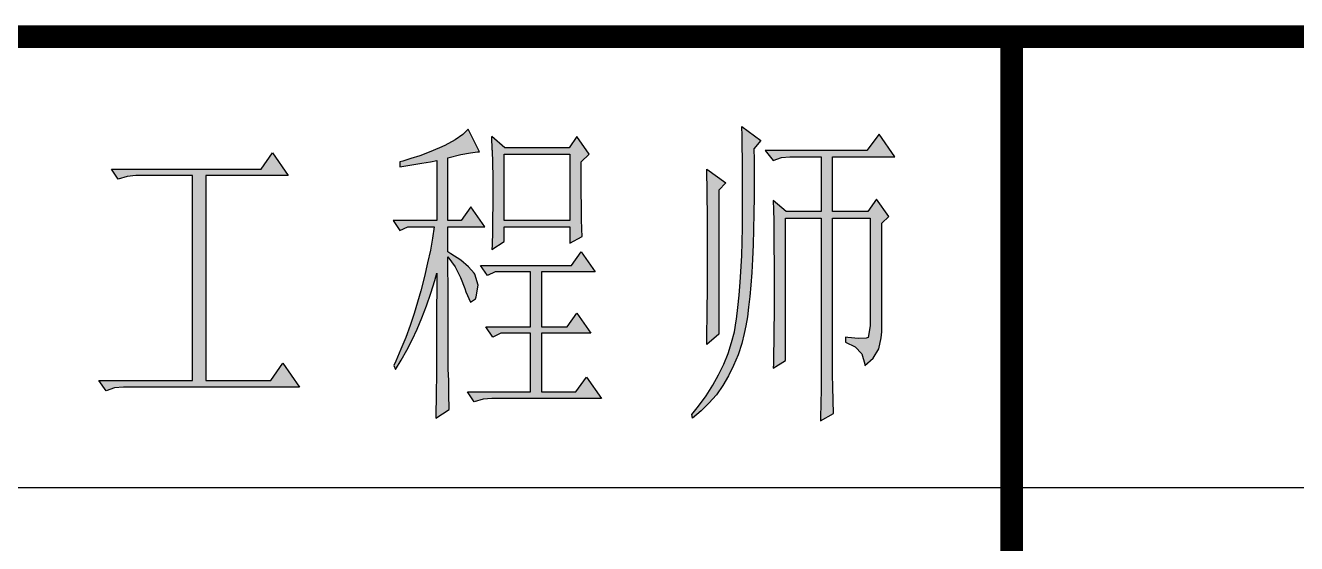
# Model space of a CAD drawing. Extents: x 535358 to 858566, y -185481 to -98609.
# Drawn here: x 692640 to 694163, y -158086 to -157465 of the extents above; entities that cross this region are included whole.
import ezdxf

# ---------------------------------------------------------------- set-up
doc = ezdxf.new("R2010")
doc.units = 0
doc.header["$LTSCALE"] = 1000
doc.header["$MEASUREMENT"] = 0
doc.layers.get('0').update_dxf_attribs({"linetype": 'CONTINUOUS'})
doc.layers.add('1', color=3, linetype='CONTINUOUS')

msp = doc.modelspace()

# ---------------------------------------------------------------- hatches: boundary and pattern name
at = {"layer": '1'}
h = msp.add_hatch(color=3, dxfattribs=at)
h.paths.add_polyline_path([(692573.4, -157610.3), (692577.7, -157606.9), (692555.9, -157584.7), (692552.9, -157598.8), (692549.5, -157614.2), (692546.5, -157625.3), (692541.8, -157638.1), (692537.1, -157652.2), (692531.6, -157667.1), (692528.6, -157676.1), (692467.5, -157676.1), (692448.8, -157664.1), (692449.2, -157679.5), (692449.6, -157695.3), (692449.6, -157711.5), (692450, -157728.2), (692450, -157730.3), (692449.6, -157746.1), (692449.6, -157761.9), (692449.2, -157778.1), (692448.8, -157793.9), (692448.8, -157799), (692464.5, -157791.8), (692464.5, -157779.4), (692578.9, -157779.4), (692578.9, -157796), (692594.7, -157787.1), (692594.3, -157778.1), (692593.9, -157766.6), (692593.9, -157734.6), (692593.5, -157714.1), (692593.5, -157691), (692600.7, -157683.8), (692587.5, -157661.1), (692575.5, -157676.1), (692533.7, -157676.1), (692541.8, -157660.7), (692548.6, -157647.5), (692554.2, -157636), (692556.8, -157631.3), (692564.4, -157619.7)])
h.paths.add_polyline_path([(692578.9, -157683.8), (692578.9, -157772.1), (692464.5, -157772.1), (692464.5, -157683.8)], flags=16)
h.paths.add_polyline_path([(692492.7, -157619.3), (692485.9, -157610.3), (692476.5, -157601.8), (692465.4, -157593.3), (692463.7, -157592), (692461.6, -157596.7), (692469.7, -157611.6), (692476.1, -157625.3), (692480.8, -157637.7), (692482.5, -157643.2), (692488.5, -157659), (692494, -157661.1), (692499.5, -157650.9), (692500.4, -157646.2), (692498.7, -157632.5)], flags=17)
h.paths.add_polyline_path([(692616.5, -157841.3), (692610.1, -157832.3), (692602, -157822.9), (692591.3, -157813.1), (692585.4, -157808), (692583.2, -157812.7), (692590.9, -157828.9), (692597.7, -157843.9), (692602.4, -157857.1), (692606.3, -157868.6), (692607.1, -157872.5), (692612.7, -157890), (692618.6, -157893.8), (692624.6, -157884), (692625.9, -157874.2), (692624.2, -157860.1), (692619.1, -157845.6)])
h.paths.add_polyline_path([(692535.8, -157821.7), (692531.1, -157813.5), (692523.5, -157804.2), (692512.8, -157793.5), (692504.2, -157785.8), (692502.1, -157790.1), (692509.8, -157806.3), (692515.8, -157820.4), (692520, -157833.6), (692522.2, -157842.6), (692526.4, -157860.1), (692530.7, -157863.5), (692537.5, -157855.4), (692538.8, -157850.3), (692539.7, -157835.7)])
h.paths.add_polyline_path([(692437.7, -157862.2), (692438.9, -157845.6), (692439.4, -157825.1), (692439.4, -157819.9), (692435.1, -157819.9), (692430.8, -157838.7), (692426.1, -157854.1), (692421, -157865.6), (692416.3, -157872.5), (692408.2, -157885.7), (692406.9, -157898.1), (692412.9, -157907.5), (692417.2, -157907), (692425.3, -157900.6), (692433, -157886.5), (692433, -157886.1), (692435.5, -157875.9)])
h.paths.add_polyline_path([(692479.1, -157890.4), (692479.1, -157834.9), (692489.7, -157821.7), (692463.7, -157805), (692463.7, -157814), (692464.1, -157825.9), (692464.1, -157840.9), (692464.5, -157858.8), (692464.5, -157896.8), (692465.4, -157913), (692470.1, -157922.8), (692478.6, -157926.7), (692564, -157926.7), (692574.7, -157924.1), (692582.8, -157916), (692588.3, -157904), (692580.2, -157892.9), (692577.7, -157884.4), (692576.4, -157873.3), (692575.1, -157856.2), (692574.7, -157844.3), (692569.6, -157844.3), (692569.1, -157863.9), (692568.3, -157879.7), (692567.4, -157890.4), (692562.3, -157904), (692555.9, -157908.7), (692489.7, -157908.7), (692481.2, -157902.3)])
h.paths.add_polyline_path([(692855.9, -157644.5), (692954.5, -157644.5), (692935.7, -157617.6), (692922.1, -157637.2), (692742.8, -157637.2), (692750.9, -157649.2), (692761.6, -157645.8), (692772.2, -157644.5), (692840.1, -157644.5), (692840.1, -157890.4), (692727.8, -157890.4), (692736.4, -157902.8), (692746.6, -157898.9), (692757.3, -157898.1), (692968.2, -157898.1), (692948.1, -157869.5), (692933.6, -157890.4), (692855.9, -157890.4)])
h.paths.add_polyline_path([(693146, -157706), (693190.4, -157706), (693173.3, -157682.1), (693161.8, -157698.7), (693146, -157698.7), (693146, -157623.6), (693161.4, -157619.7), (693172.9, -157617.6), (693181.4, -157616.3), (693184, -157616.3), (693170.3, -157589), (693163.9, -157595.4), (693154.5, -157601.8), (693142.2, -157608.6), (693135.8, -157611.6), (693123.4, -157616.7), (693112.3, -157621), (693101.6, -157624.4), (693091.8, -157627.4), (693088.4, -157628.3), (693088.4, -157634.3), (693102.9, -157632.1), (693114.8, -157630), (693125.1, -157628.3), (693132.8, -157626.6), (693132.8, -157698.7), (693080.3, -157698.7), (693088.4, -157710.7), (693097.8, -157706), (693129.4, -157706), (693127.7, -157719.6), (693125.1, -157734.1), (693121.7, -157749.5), (693117.8, -157765.7), (693113.6, -157782.8), (693109.7, -157796.5), (693105.5, -157810.1), (693100.8, -157824.2), (693095.6, -157838.7), (693089.7, -157852.8), (693083.7, -157867.3), (693081.1, -157872.5), (693083.3, -157877.1), (693090.1, -157866), (693096.9, -157854.1), (693103.3, -157841.7), (693109.3, -157828.9), (693114.8, -157815.2), (693120.4, -157800.7), (693125.5, -157785.8), (693130.2, -157770.4), (693132.8, -157761.5), (693132.8, -157782.8), (693132.3, -157802.4), (693132.3, -157887.4), (693131.9, -157901.1), (693131.9, -157914.3), (693131.5, -157925.8), (693131.5, -157935.6), (693147.3, -157925), (693147.3, -157919.4), (693146.9, -157911.7), (693146.9, -157890.4), (693146.4, -157876.7), (693146.4, -157779.4), (693146, -157753.8), (693146, -157742.3), (693154.5, -157754.2), (693160.9, -157767), (693166.1, -157780.2), (693167.4, -157784.1), (693172.9, -157796.5), (693178.9, -157792.6), (693179.7, -157790.1), (693182.3, -157776), (693178.4, -157762.7), (693177.6, -157761.5), (693170.8, -157754.2), (693161.4, -157746.1), (693149.4, -157738.4), (693146, -157736.3)])
h.paths.add_polyline_path([(693306.1, -157682.1), (693305.7, -157664.1), (693305.7, -157628.3), (693315.1, -157619.3), (693300.5, -157598), (693291.1, -157611.6), (693214.3, -157611.6), (693198.5, -157598), (693199, -157614.2), (693198.9, -157614.2), (693199.4, -157630), (693199.8, -157646.2), (693199.8, -157679.9), (693199.4, -157696.1), (693199.4, -157711.9), (693198.9, -157728.2), (693198.5, -157733.3), (693213.5, -157723.9), (693213.5, -157706), (693292, -157706), (693292, -157725.6), (693306.9, -157717.9), (693306.5, -157709), (693306.1, -157697)])
h.paths.add_polyline_path([(693292, -157698.7), (693213.5, -157698.7), (693213.5, -157619.3), (693292, -157619.3)], flags=16)
h.paths.add_polyline_path([(693305.7, -157736.3), (693294.1, -157752.5), (693184.9, -157752.5), (693193.4, -157764.5), (693202.8, -157760.2), (693245, -157760.2), (693245, -157825.9), (693191.3, -157825.9), (693199.8, -157838.3), (693209.2, -157833.6), (693245, -157833.6), (693245, -157904), (693169.5, -157904), (693177.6, -157916), (693188.3, -157912.6), (693198.5, -157911.7), (693330, -157911.7), (693312.1, -157886.1), (693299.3, -157904), (693258.3, -157904), (693258.3, -157833.6), (693317.2, -157833.6), (693300.5, -157809.7), (693289, -157825.9), (693258.3, -157825.9), (693258.3, -157760.2), (693322.3, -157760.2)])
h.paths.add_polyline_path([(693470.7, -157662.4), (693479.2, -157653.5), (693456.2, -157637.2), (693456.2, -157645.3), (693456.6, -157656.9), (693456.6, -157671.4), (693457, -157689.3), (693457, -157785.4), (693456.6, -157801.6), (693456.6, -157816.5), (693456.2, -157830.6), (693456.2, -157847.3), (693470.7, -157834.9)], flags=17)
h.paths.add_polyline_path([(693511.7, -157727.7), (693512.1, -157709.4), (693512.5, -157690.2), (693512.9, -157669.7), (693512.9, -157625.7), (693512.5, -157612.9), (693521.1, -157602.7), (693498, -157586), (693498.4, -157597.1), (693498.4, -157609.9), (693498.9, -157624.9), (693498.9, -157707.2), (693498.4, -157724.3), (693498, -157741), (693496.3, -157772.6), (693495, -157787.9), (693493.3, -157802.9), (693492, -157817), (693491.6, -157818.7), (693489.5, -157831.9), (693486, -157844.7), (693481.8, -157857.9), (693476.7, -157870.7), (693470.3, -157883.6), (693463.4, -157895.9), (693455.3, -157908.7), (693446.3, -157921.1), (693438.2, -157930.9), (693439.1, -157935.6), (693449.3, -157926.7), (693458.7, -157917.3), (693467.7, -157907.5), (693475.4, -157896.4), (693482.2, -157884.8), (693488.2, -157872.5), (693493.7, -157859.6), (693498, -157846), (693501, -157834), (693503.1, -157824.6), (693504.8, -157814), (693506.1, -157802.4), (693507.8, -157789.6), (693509.1, -157776), (693510, -157761), (693510.8, -157744.8)])
h.paths.add_polyline_path([(693550.5, -157695.7), (693593.2, -157695.7), (693593.2, -157901.1), (693592.8, -157917.7), (693592.3, -157934.8), (693592.3, -157938.6), (693608.1, -157929.7), (693607.3, -157898.1), (693606.9, -157883.1), (693606.9, -157695.7), (693652.1, -157695.7), (693652.1, -157824.6), (693649.5, -157838.7), (693647, -157839.6), (693638, -157840), (693625.2, -157838.7), (693622.6, -157838.3), (693622.6, -157844.3), (693634.2, -157849.8), (693641.9, -157858.4), (693645.7, -157870.7), (693645.7, -157872.5), (693655.5, -157863.5), (693662.3, -157852.4), (693665.3, -157839.2), (693665.8, -157831.9), (693665.8, -157701.7), (693674.3, -157694), (693659.4, -157673.1), (693649.1, -157688), (693606.9, -157688), (693606.9, -157622.3), (693681.6, -157622.3), (693662.8, -157595), (693647.8, -157614.6), (693526.2, -157614.6), (693535.6, -157626.6), (693545.8, -157623.2), (693555.6, -157622.3), (693593.2, -157622.3), (693593.2, -157688), (693551.4, -157688), (693535.6, -157674.8), (693536, -157685.9), (693536.4, -157699.1), (693536.4, -157730.7), (693536.8, -157749.5), (693536.8, -157811), (693536.4, -157828.1), (693536.4, -157843.4), (693536, -157857.5), (693536, -157870.3), (693535.6, -157875.4), (693550.5, -157866.5)])

# ---------------------------------------------------------------- linework, layer by layer
at = {"color": 3}
for points in [[(693449.3, -157926.7), (693439.1, -157935.6), (693438.2, -157930.9), (693446.3, -157921.1), (693455.3, -157908.7), (693463.4, -157895.9), (693470.3, -157883.6), (693476.7, -157870.7), (693481.8, -157857.9), (693486, -157844.7), (693489.5, -157831.9), (693491.6, -157818.7), (693492, -157817), (693493.3, -157802.9), (693495, -157787.9), (693496.3, -157772.6), (693498, -157741), (693498.4, -157724.3), (693498.9, -157707.2), (693498.9, -157624.9), (693498.4, -157609.9), (693498.4, -157597.1), (693498, -157586), (693521.1, -157602.7), (693512.5, -157612.9), (693512.9, -157625.7), (693512.9, -157669.7), (693512.5, -157690.2), (693512.1, -157709.4), (693511.7, -157727.7), (693510.8, -157744.8), (693510, -157761), (693509.1, -157776), (693507.8, -157789.6), (693506.1, -157802.4), (693504.8, -157814), (693503.1, -157824.6), (693501, -157834), (693498, -157846), (693493.7, -157859.6), (693488.2, -157872.5), (693482.2, -157884.8), (693475.4, -157896.4), (693467.7, -157907.5), (693458.7, -157917.3)], [(693592.3, -157938.6), (693608.1, -157929.7), (693607.3, -157898.1), (693606.9, -157883.1), (693606.9, -157695.7), (693652.1, -157695.7), (693652.1, -157824.6), (693649.5, -157838.7), (693647, -157839.6), (693638, -157840), (693625.2, -157838.7), (693622.6, -157838.3), (693622.6, -157844.3), (693634.2, -157849.8), (693641.9, -157858.4), (693645.7, -157870.7), (693645.7, -157872.5), (693655.5, -157863.5), (693662.3, -157852.4), (693665.3, -157839.2), (693665.8, -157831.9), (693665.8, -157701.7), (693674.3, -157694), (693659.4, -157673.1), (693649.1, -157688), (693606.9, -157688), (693606.9, -157622.3), (693681.6, -157622.3), (693662.8, -157595), (693647.8, -157614.6), (693526.2, -157614.6), (693535.6, -157626.6), (693545.8, -157623.2), (693555.6, -157622.3), (693593.2, -157622.3), (693593.2, -157688), (693551.4, -157688), (693535.6, -157674.8), (693536, -157685.9), (693536.4, -157699.1), (693536.4, -157730.7), (693536.8, -157749.5), (693536.8, -157811), (693536.4, -157828.1), (693536.4, -157843.4), (693536, -157857.5), (693536, -157870.3), (693535.6, -157875.4), (693550.5, -157866.5), (693550.5, -157695.7), (693593.2, -157695.7), (693593.2, -157901.1), (693592.8, -157917.7), (693592.3, -157934.8)], [(692948.1, -157869.5), (692968.2, -157898.1), (692757.3, -157898.1), (692746.6, -157898.9), (692736.4, -157902.8), (692727.8, -157890.4), (692840.1, -157890.4), (692840.1, -157644.5), (692772.2, -157644.5), (692761.6, -157645.8), (692750.9, -157649.2), (692742.8, -157637.2), (692922.1, -157637.2), (692935.7, -157617.6), (692954.5, -157644.5), (692855.9, -157644.5), (692855.9, -157890.4), (692933.6, -157890.4)], [(693213.5, -157698.7), (693213.5, -157619.3), (693292, -157619.3), (693292, -157698.7)], [(693456.2, -157645.3), (693456.2, -157637.2), (693479.2, -157653.5), (693470.7, -157662.4), (693470.7, -157834.9), (693456.2, -157847.3), (693456.2, -157830.6), (693456.6, -157816.5), (693456.6, -157801.6), (693457, -157785.4), (693457, -157689.3), (693456.6, -157671.4), (693456.6, -157656.9)]]:
    msp.add_lwpolyline(points, close=True, dxfattribs=at)
at = {"color": 7}
msp.add_lwpolyline([(693199, -157614.2), (693198.5, -157598)], dxfattribs=at)
at = {"color": 3}
msp.add_lwpolyline([(693198.9, -157614.2), (693199.4, -157630), (693199.8, -157646.2), (693199.8, -157679.9), (693199.4, -157696.1), (693199.4, -157711.9), (693198.9, -157728.2), (693198.5, -157733.3), (693213.5, -157723.9), (693213.5, -157706), (693292, -157706), (693292, -157725.6), (693306.9, -157717.9), (693306.5, -157709), (693306.1, -157697), (693306.1, -157682.1), (693305.7, -157664.1), (693305.7, -157628.3), (693315.1, -157619.3), (693300.5, -157598), (693291.1, -157611.6), (693214.3, -157611.6), (693198.5, -157598)], dxfattribs=at)
at = {"layer": '1'}
msp.add_line((691571.5, -158018.4), (696971.5, -158018.4), dxfattribs=at)
at = {"layer": '1', "const_width": 27}
for points in [[(691571.5, -157478.4), (707771.5, -157478.4)], [(693821.5, -157478.4), (693821.5, -161258.4)]]:
    msp.add_lwpolyline(points, dxfattribs=at)
at = {"layer": '1', "color": 3}
for points in [[(693172.9, -157796.5), (693178.9, -157792.6), (693179.7, -157790.1), (693182.3, -157776), (693178.4, -157762.7), (693177.6, -157761.5), (693170.8, -157754.2), (693161.4, -157746.1), (693149.4, -157738.4), (693146, -157736.3), (693146, -157706), (693190.4, -157706), (693173.3, -157682.1), (693161.8, -157698.7), (693146, -157698.7), (693146, -157623.6), (693161.4, -157619.7), (693172.9, -157617.6), (693181.4, -157616.3), (693184, -157616.3), (693170.3, -157589), (693163.9, -157595.4), (693154.5, -157601.8), (693142.2, -157608.6), (693135.8, -157611.6), (693123.4, -157616.7), (693112.3, -157621), (693101.6, -157624.4), (693091.8, -157627.4), (693088.4, -157628.3), (693088.4, -157634.3), (693102.9, -157632.1), (693114.8, -157630), (693125.1, -157628.3), (693132.8, -157626.6), (693132.8, -157698.7), (693080.3, -157698.7), (693088.4, -157710.7), (693097.8, -157706), (693129.4, -157706), (693127.7, -157719.6), (693125.1, -157734.1), (693121.7, -157749.5), (693117.8, -157765.7), (693113.6, -157782.8), (693109.7, -157796.5), (693105.5, -157810.1), (693100.8, -157824.2), (693095.6, -157838.7), (693089.7, -157852.8), (693083.7, -157867.3), (693081.1, -157872.5), (693083.3, -157877.1), (693090.1, -157866), (693096.9, -157854.1), (693103.3, -157841.7), (693109.3, -157828.9), (693114.8, -157815.2), (693120.4, -157800.7), (693125.5, -157785.8), (693130.2, -157770.4), (693132.8, -157761.5), (693132.8, -157782.8), (693132.3, -157802.4), (693132.3, -157887.4), (693131.9, -157901.1), (693131.9, -157914.3), (693131.5, -157925.8), (693131.5, -157935.6), (693147.3, -157925), (693147.3, -157919.4), (693146.9, -157911.7), (693146.9, -157890.4), (693146.4, -157876.7), (693146.4, -157779.4), (693146, -157753.8), (693146, -157742.3), (693154.5, -157754.2), (693160.9, -157767), (693166.1, -157780.2), (693167.4, -157784.1)], [(693294.1, -157752.5), (693305.7, -157736.3), (693322.3, -157760.2), (693258.3, -157760.2), (693258.3, -157825.9), (693289, -157825.9), (693300.5, -157809.7), (693317.2, -157833.6), (693258.3, -157833.6), (693258.3, -157904), (693299.3, -157904), (693312.1, -157886.1), (693330, -157911.7), (693198.5, -157911.7), (693188.3, -157912.6), (693177.6, -157916), (693169.5, -157904), (693245, -157904), (693245, -157833.6), (693209.2, -157833.6), (693199.8, -157838.3), (693191.3, -157825.9), (693245, -157825.9), (693245, -157760.2), (693202.8, -157760.2), (693193.4, -157764.5), (693184.9, -157752.5)]]:
    msp.add_lwpolyline(points, close=True, dxfattribs=at)

doc.saveas('drawing.dxf')
